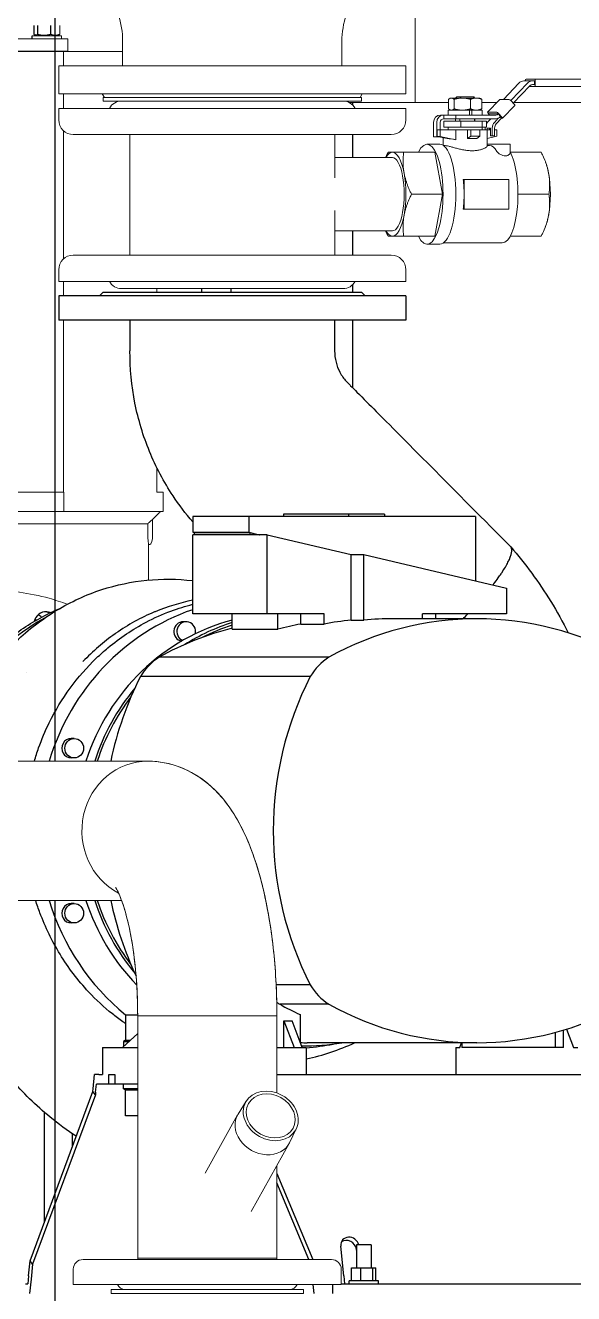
# Model space of a CAD drawing. Header units: millimetres. Extents: x -4172 to 126100, y -2 to 142133.
# Drawn here: x 61557 to 62007, y 43018 to 44059 of the extents above; entities that cross this region are included whole.
import ezdxf

# ---------------------------------------------------------------- set-up
doc = ezdxf.new("R2010")
doc.units = ezdxf.units.MM
doc.header["$LTSCALE"] = 100
doc.layers.add('P_Biomass (BM)', color=150, linetype='Continuous', lineweight=18, true_color=0x007fff)
doc.layers.add('P_Cable Ducts (CD)', color=30, linetype='Continuous', lineweight=18, true_color=0xff7f00)
doc.layers.add('Visible', color=7, linetype='Continuous', lineweight=25)

msp = doc.modelspace()

# ---------------------------------------------------------------- linework, layer by layer
at = {"layer": 'P_Biomass (BM)'}
for p, q in [((61582.92, 44050.08), (61584.21, 44050.82)), ((61584.97, 44058.71), (61584.97, 44051.45)), ((61472.44, 44047.58), (61591.54, 44047.58)), ((61562.32, 44050.08), (61586.32, 44050.08)), ((61586.32, 44047.58), (61586.32, 44050.08)), ((61591.54, 44037.58), (61591.54, 44047.58)), ((61636.54, 44045.58), (61636.54, 44025.58)), ((61816.54, 44045.58), (61816.54, 44025.58)), ((61591.54, 44037.58), (61472.44, 44037.58)), ((61474.37, 44037.28), (61588.05, 44037.28)), ((61588.05, 44037.28), (61636.54, 44037.28)), ((61588.05, 44037.28), (61588.05, 44025.58)), ((61584.04, 44025.58), (61869.04, 44025.58)), ((61584.04, 44025.58), (61584.04, 44002.58)), ((61869.04, 44025.58), (61869.04, 44002.58)), ((61949.17, 43997.98), (61961.8, 44011.32)), ((61955.21, 43996.9), (61968.87, 44011.32)), ((61957.22, 43994.78), (61970.88, 44009.2)), ((61972.89, 44013.08), (61965.82, 44013.08)), ((61967.72, 44014.58), (61974.78, 44014.58)), ((61972.89, 44013.08), (61974.78, 44013.08)), ((61972.89, 44010.08), (61974.78, 44010.08)), ((61974.78, 44014.58), (62099.34, 44014.58)), ((61974.78, 44010.08), (61974.78, 44013.08)), ((61975.26, 44010.08), (61975.26, 44013.08)), ((61584.04, 44002.58), (61869.04, 44002.58)), ((61588.05, 44002.58), (61588.05, 43990.58)), ((61621.54, 43999.58), (61619.81, 44002.58)), ((61620.54, 43999.58), (61832.54, 43999.58)), ((61620.54, 43999.58), (61620.54, 43996.58)), ((61831.54, 43999.58), (61833.28, 44002.58)), ((61832.54, 43999.58), (61832.54, 43996.58)), ((61905.76, 43999.08), (61905.08, 43998.69)), ((61906.39, 43999.08), (61905.76, 43999.08)), ((61915.41, 43999.08), (61906.39, 43999.08)), ((61910.76, 44000.08), (61909.76, 43999.08)), ((61910.76, 44000.08), (61914.72, 44000.08)), ((61914.72, 44000.08), (61924, 44000.08)), ((61926.77, 43999.08), (61915.41, 43999.08)), ((61924, 44000.08), (61924.76, 44000.08)), ((61924.76, 44000.08), (61925.76, 43999.08)), ((61929.76, 43999.08), (61926.77, 43999.08)), ((61929.76, 43999.08), (61930.43, 43998.69)), ((61974.78, 44008.58), (61970.29, 44008.58)), ((62099.34, 44008.58), (61974.78, 44008.58)), ((61584.04, 43990.58), (61869.04, 43990.58)), ((61584.04, 43990.58), (61584.04, 43981.08)), ((61620.54, 43996.58), (61832.54, 43996.58)), ((61869.04, 43990.58), (61869.04, 43981.08)), ((61921.2, 43989.08), (61903.76, 43989.08)), ((61903.76, 43985.08), (61903.76, 43989.08)), ((61904.17, 43990.15), (61904.17, 43998.01)), ((61905.76, 43989.08), (61905.08, 43989.47)), ((61908.62, 43990.15), (61908.62, 43998.01)), ((61921.2, 43989.08), (61921.2, 43985.08)), ((61921.2, 43989.08), (61922.49, 43989.08)), ((61922.2, 43990.15), (61922.2, 43998.01)), ((61922.49, 43989.08), (61923.28, 43989.08)), ((61931.76, 43989.08), (61923.28, 43989.08)), ((61923.28, 43989.08), (61923.28, 43985.08)), ((61929.76, 43989.08), (61930.43, 43989.47)), ((61931.34, 43990.15), (61931.34, 43998.01)), ((61931.76, 43985.08), (61931.76, 43989.08)), ((61946.24, 43997.95), (61936.2, 43987.34)), ((61946.33, 43997.98), (61953.71, 43997.98)), ((61958.49, 43993.06), (61948.44, 43982.45)), ((61957.88, 43994.09), (61955.2, 43996.92)), ((61891.85, 43967.08), (61891.85, 43979.08)), ((61894.42, 43967.08), (61894.42, 43979.08)), ((61897.26, 43979.08), (61897.26, 43973.08)), ((61900.1, 43985.08), (61897.53, 43985.08)), ((61910.17, 43985.08), (61900.1, 43985.08)), ((61900.1, 43982.08), (61900.1, 43985.08)), ((61910.17, 43982.08), (61900.1, 43982.08)), ((61900.26, 43980.08), (61900.26, 43975.08)), ((61900.26, 43980.08), (61914.14, 43980.08)), ((61909.76, 43982.08), (61909.76, 43980.08)), ((61910.17, 43985.08), (61913.09, 43985.08)), ((61910.17, 43985.08), (61910.17, 43982.08)), ((61910.17, 43982.08), (61942.84, 43982.08)), ((61921.2, 43985.08), (61913.09, 43985.08)), ((61913.45, 43982.08), (61913.45, 43980.08)), ((61914.14, 43980.08), (61931.64, 43980.08)), ((61914.14, 43975.08), (61914.14, 43980.08)), ((61921.2, 43985.08), (61922.11, 43985.08)), ((61922.11, 43985.08), (61923.28, 43985.08)), ((61929.49, 43985.08), (61923.28, 43985.08)), ((61925.27, 43980.08), (61925.27, 43982.08)), ((61925.76, 43982.08), (61925.76, 43980.08)), ((61929.49, 43985.08), (61942.84, 43985.08)), ((61931.64, 43980.08), (61935.25, 43980.08)), ((61931.64, 43975.08), (61931.64, 43980.08)), ((61935.25, 43975.08), (61935.25, 43980.08)), ((61938.77, 43982.08), (61936.18, 43979.34)), ((61936.28, 43987.37), (61943.67, 43987.37)), ((61936.81, 43986.31), (61937.44, 43985.65)), ((61944.85, 43985.96), (61937.78, 43985.96)), ((61944.96, 43982.51), (61941.96, 43979.34)), ((61947.55, 43982.42), (61943.3, 43977.93)), ((61946.86, 43983.84), (61944.85, 43985.96)), ((61945.16, 43986.31), (61947.83, 43983.48)), ((61946.52, 43983.51), (61947.55, 43982.42)), ((61947.55, 43982.42), (61948.36, 43982.42)), ((61588.05, 43972.13), (61588.05, 43867.03)), ((61596.04, 43969.08), (61626.83, 43969.08)), ((61630, 43969.08), (61626.83, 43969.08)), ((61630, 43969.08), (61715.57, 43969.08)), ((61642.39, 43870.08), (61642.39, 43969.08)), ((61720.36, 43969.08), (61715.57, 43969.08)), ((61720.36, 43969.08), (61810.73, 43969.08)), ((61810.69, 43933.45), (61810.69, 43969.08)), ((61814.35, 43969.08), (61810.73, 43969.08)), ((61814.35, 43969.08), (61856.58, 43969.08)), ((61856.9, 43969.08), (61856.58, 43969.08)), ((61856.9, 43969.08), (61857.04, 43969.08)), ((61894.42, 43967.08), (61891.85, 43967.08)), ((61896.82, 43967.08), (61894.42, 43967.08)), ((61897.25, 43973.08), (61894.68, 43973.08)), ((61894.68, 43973.08), (61894.68, 43967.52)), ((61894.68, 43967.52), (61902.98, 43965.8)), ((61897.25, 43967.52), (61894.68, 43967.52)), ((61910.14, 43973.08), (61897.25, 43973.08)), ((61897.25, 43973.08), (61897.25, 43967.52)), ((61897.25, 43967.52), (61910.14, 43964.85)), ((61900.26, 43975.08), (61914.14, 43975.08)), ((61903.76, 43975.08), (61903.76, 43973.08)), ((61910.14, 43973.08), (61919.6, 43973.08)), ((61910.14, 43964.85), (61910.14, 43973.08)), ((61914.14, 43975.08), (61931.64, 43975.08)), ((61919.6, 43965.85), (61919.6, 43973.08)), ((61922.33, 43973.08), (61919.6, 43973.08)), ((61919.6, 43965.85), (61922.33, 43967.81)), ((61929.9, 43973.08), (61922.33, 43973.08)), ((61922.33, 43967.81), (61922.33, 43973.08)), ((61929.9, 43967.81), (61922.33, 43967.81)), ((61927.18, 43965.85), (61929.9, 43967.81)), ((61929.9, 43973.08), (61935.76, 43973.08)), ((61929.9, 43967.81), (61929.9, 43973.08)), ((61931.64, 43975.08), (61935.25, 43975.08)), ((61931.76, 43975.08), (61931.76, 43973.08)), ((61934.24, 43974.39), (61934.24, 43973.08)), ((61938.57, 43974.39), (61935.68, 43974.39)), ((61935.68, 43974.39), (61935.68, 43973.08)), ((61938.57, 43973.08), (61935.76, 43973.08)), ((61935.76, 43973.08), (61935.76, 43959.66)), ((61935.76, 43965.88), (61943.69, 43967.81)), ((61937.58, 43973.08), (61937.58, 43974.39)), ((61938.57, 43968.15), (61938.57, 43974.39)), ((61940.02, 43968.15), (61938.57, 43968.15)), ((61940.02, 43974.39), (61940.02, 43968.15)), ((61941.91, 43968.15), (61940.02, 43968.15)), ((61941.91, 43974.39), (61941.91, 43968.15)), ((61943.69, 43973.08), (61941.91, 43973.08)), ((61943.69, 43967.81), (61943.69, 43973.08)), ((61886.41, 43961.08), (61896.92, 43961.08)), ((61899.76, 43966.47), (61899.76, 43960.12)), ((61899.81, 43960.08), (61900.71, 43960.08)), ((61935.76, 43961.08), (61943.74, 43961.08)), ((61935.76, 43960.08), (61937.64, 43960.08)), ((61954.65, 43961.08), (61943.74, 43961.08)), ((61954.65, 43954.25), (61954.65, 43961.08)), ((61858, 43950.23), (61810.69, 43950.23)), ((61852.48, 43950.23), (61852.66, 43950.65)), ((61892.8, 43954.58), (61867.31, 43954.58)), ((61899.2, 43920.08), (61892.8, 43954.58)), ((61954.75, 43954.58), (61980.14, 43954.58)), ((61983.17, 43948), (61981.99, 43950.65)), ((61916.22, 43932.25), (61916.83, 43932.25)), ((61953.52, 43932.25), (61916.83, 43932.25)), ((61916.83, 43932.25), (61916.83, 43920.08)), ((61953.52, 43920.08), (61953.52, 43932.25)), ((61899.2, 43920.08), (61873.71, 43920.08)), ((61892.8, 43885.58), (61899.2, 43920.08)), ((61916.83, 43920.08), (61916.83, 43907.91)), ((61953.52, 43907.91), (61953.52, 43920.08)), ((61961.09, 43920.08), (61986.53, 43920.08)), ((61810.69, 43870.08), (61810.69, 43906.7)), ((61916.22, 43907.91), (61916.83, 43907.91)), ((61916.83, 43907.91), (61953.52, 43907.91)), ((61858, 43889.93), (61810.69, 43889.93)), ((61852.48, 43889.93), (61852.66, 43889.5)), ((61892.8, 43885.58), (61867.31, 43885.58)), ((61954.75, 43885.58), (61980.14, 43885.58)), ((61983.17, 43892.16), (61981.99, 43889.5)), ((61886.41, 43879.08), (61896.92, 43879.08)), ((61899.81, 43880.08), (61948.25, 43880.08)), ((61626.83, 43870.08), (61596.04, 43870.08)), ((61626.83, 43870.08), (61630, 43870.08)), ((61715.57, 43870.08), (61630, 43870.08)), ((61715.57, 43870.08), (61720.36, 43870.08)), ((61810.73, 43870.08), (61720.36, 43870.08)), ((61810.73, 43870.08), (61814.35, 43870.08)), ((61856.58, 43870.08), (61814.35, 43870.08)), ((61856.58, 43870.08), (61856.9, 43870.08)), ((61857.04, 43870.08), (61856.9, 43870.08)), ((61584.04, 43848.58), (61584.04, 43858.08)), ((61869.04, 43848.58), (61869.04, 43858.08)), ((61869.04, 43848.58), (61584.04, 43848.58)), ((61588.05, 43848.58), (61588.05, 43836.58)), ((61817.54, 43842.58), (61635.54, 43842.58)), ((61664.58, 43842.58), (61664.58, 43839.58)), ((61588.05, 43816.58), (61588.05, 43675.58)), ((61664.58, 43695.66), (61664.58, 43675.58)), ((61588.05, 43675.58), (61474.37, 43675.58)), ((61588.34, 43675.58), (61588.05, 43675.58)), ((61588.34, 43659.58), (61588.34, 43675.58)), ((61664.58, 43675.58), (61669.68, 43675.58)), ((61669.68, 43659.58), (61669.68, 43675.58)), ((61588.34, 43659.58), (61473.97, 43659.58)), ((61669.68, 43659.58), (61588.34, 43659.58)), ((61661.14, 43653.09), (61666.61, 43658.56)), ((61646.08, 43649.58), (61384.81, 43649.58)), ((61657.23, 43649.58), (61646.08, 43649.58)), ((61657.23, 43649.58), (61657.23, 43638.58)), ((61657.3, 43649.7), (61657.3, 43640.58)), ((61661.14, 43653.28), (61661.14, 43640.58)), ((61657.63, 43633.93), (61657.63, 43603.36)), ((61658.92, 43632.58), (61657.63, 43632.58)), ((61657.21, 43454.73), (61399.2, 43454.73)), ((61635.65, 43340.43), (61399.2, 43340.43)), ((61648.87, 43046.58), (61648.87, 43245.58)), ((61648.87, 43245.58), (61763.17, 43245.58)), ((61763.17, 43182.3), (61763.17, 43245.58)), ((61738, 43175.62), (61731.33, 43164.95)), ((61704.28, 43116.36), (61730.9, 43164.23)), ((61779.05, 43152.79), (61773.5, 43141.49)), ((61742.14, 43085.06), (61773.12, 43140.76)), ((61763.17, 43046.58), (61763.17, 43122.87)), ((61808.02, 43045.58), (61604.02, 43045.58)), ((61763.17, 43046.58), (61648.87, 43046.58)), ((61648.87, 43045.58), (61648.87, 43046.58)), ((61763.17, 43046.58), (61648.87, 43046.58)), ((61763.17, 43045.58), (61763.17, 43046.58)), ((61596.02, 43025.08), (61596.02, 43037.58)), ((61816.02, 43025.08), (61816.02, 43037.58)), ((61816.02, 43025.08), (61596.02, 43025.08)), ((61785.02, 43021.08), (61627.02, 43021.08)), ((61627.02, 43017.58), (61627.02, 43021.08)), ((61785.02, 43017.58), (61785.02, 43021.08)), ((61785.02, 43017.58), (61627.02, 43017.58))]:
    msp.add_line(p, q, dxfattribs=at)
for centre, radius, start, end in [((61568.04, 44045.58), 68.5, 0, 37.01368), ((61885.05, 44045.58), 68.5, 142.98632, 180), ((61635.54, 43985.58), 11, 90, 152.96431), ((61817.54, 43985.58), 11, 27.03569, 90), ((61596.04, 43981.08), 12, 180, 270), ((61857.04, 43981.08), 12, 270, 0), ((61596.04, 43858.08), 12, 90, 180), ((61857.04, 43858.08), 12, 0, 90), ((61635.54, 43853.58), 11, 207.03569, 270), ((61817.54, 43853.58), 11, 270, 332.96431), ((61604.02, 43037.58), 8, 90, 180), ((61808.02, 43037.58), 8, 0, 90), ((61638.52, 43028.08), 7, 205.37693, 270), ((61773.52, 43028.08), 7, 270, 334.62307)]:
    msp.add_arc(centre, radius, start, end, dxfattribs=at)
for centre, major_axis, ratio, start_param, end_param in [((61965.82, 44007.08), (0, 6), 0.9470423, 0, 0.7853982), ((61967.72, 44013.08), (0, 1.5), 0.3211089, 0, 1.5707963), ((61972.89, 44007.08), (0, 6), 0.9470423, 0, 0.7853982), ((61972.89, 44007.08), (0, 3), 0.9470423, 0, 0.7853982), ((61974.78, 44013.08), (0, 1.5), 0.3211089, 4.712389, 6.2831853), ((61974.78, 44010.08), (0, -1.5), 0.3211089, 0, 1.5707963), ((61947.33, 43996.92), (-1.09, 1.03), 0.2270583, 6.0478718, 6.2831853), ((61954.72, 43996.92), (-1.09, 1.03), 0.2270583, 4.4770755, 6.0478718), ((61957.4, 43994.09), (1.09, -1.03), 0.2270583, 0, 1.3354829), ((61897.53, 43979.08), (0, 6), 0.9470423, 0, 1.5707963), ((61900.1, 43979.08), (0, 6), 0.9470423, 0, 1.5707963), ((61900.1, 43979.08), (0, 3), 0.9470423, 0, 1.5707963), ((61940.87, 43974.39), (0, -7), 0.9470423, 3.9269908, 4.1519286), ((61935.78, 43988.08), (0, -3), 0.9470423, 0, 0.7853982), ((61937.29, 43986.31), (-1.09, 1.03), 0.2270583, 6.0478718, 7.6186682), ((61946.65, 43974.39), (0, -7), 0.9470423, 3.9269908, 4.712389), ((61946.65, 43974.39), (0, -5), 0.9470423, 3.9269908, 4.712389), ((61942.84, 43988.08), (0, -3), 0.9470423, 0, 0.7853982), ((61942.84, 43988.08), (0, -6), 0.9470423, 0, 0.7853982), ((61944.67, 43986.31), (-1.09, 1.03), 0.2270583, 4.4770755, 6.0478718), ((61947.35, 43983.48), (1.09, -1.03), 0.2270583, 6.0478718, 7.6186682), ((61940.87, 43974.39), (0, -7), 0.9470423, 4.6141929, 4.712389), ((61886.41, 43920.08), (0, 41), 0.3211089, 2.5707823, 6.8539956), ((61896.92, 43920.08), (0, 41), 0.3211089, 3.1415927, 6.2831853), ((61917.76, 43962.41), (18, -3.36), 0.0608832, 2.0190368, 2.5445666), ((61917.76, 43961.79), (18, 1.4), 0.2178282, 1.0028122, 1.4509984), ((61937.64, 43920.08), (0, 40), 0.3211089, 5.7882213, 6.2831853), ((61858, 43920.08), (0, 34.5), 0.3211089, 0, 0.5076012), ((61858, 43920.08), (0, 34.5), 0.3211089, 5.2359878, 6.2831853), ((61858, 43920.08), (0, -30.15), 0.3211089, 0, 3.1415927), ((61948.25, 43920.08), (0, -40), 0.3211089, 0, 2.6201991), ((61976.66, 43920.08), (0, -34.5), 0.3211089, 2.0943951, 2.5139012), ((61858, 43920.08), (0, -34.5), 0.3211089, 1.0471976, 2.0943951), ((61976.66, 43920.08), (0, -34.5), 0.3211089, 1.0471976, 2.0943951), ((61903.98, 43920.08), (0, 40), 0.3211089, 4.712389, 5.0214846), ((61903.98, 43920.08), (0, 40), 0.3211089, 4.4032933, 4.712389), ((61858, 43920.08), (0, -34.5), 0.3211089, 0, 1.0471976), ((61976.66, 43920.08), (0, -34.5), 0.3211089, 0.6276915, 1.0471976), ((61858, 43920.08), (0, -34.5), 0.3211089, 5.7755841, 6.2831853), ((61655.07, 43640.58), (0, -8), 0.2781319, 1.3181161, 1.5707963), ((61658.92, 43640.58), (0, -8), 0.2781319, 0, 1.5707963), ((61657.21, 43397.58), (0, 57.15), 0.9470423, 0, 2.6823639), ((61752.01, 43152.49), (-21.11, 11.74), 0.8201627, 6.241112, 9.4668513)]:
    msp.add_ellipse(centre, major_axis=major_axis, ratio=ratio, start_param=start_param, end_param=end_param, dxfattribs=at)
for major_axis in [(-20.54, 11.42), (-18.27, 10.16)]:
    msp.add_ellipse((61758.13, 43163.49), major_axis=major_axis, ratio=0.8201627, dxfattribs=at)
for points, weights in [([(61577.37, 44051.45), (61581.17, 44049.86), (61584.97, 44051.45)], [1, 1.15470053838, 1]), ([(61584.97, 44051.45), (61584.57, 44051.03), (61584.21, 44050.82)], [1, 1.03639744377, 1.05566794116]), ([(61906.39, 43999.08), (61905.36, 43999.08), (61904.17, 43998.01)], [1.79385662014, 1.79385662014, 1.66506350946]), ([(61908.62, 43998.01), (61907.42, 43999.08), (61906.39, 43999.08)], [1.66506350946, 1.79385662014, 1.79385662014]), ([(61915.41, 43999.08), (61912.26, 43999.08), (61908.62, 43998.01)], [1.79385662014, 1.79385662014, 1.66506350946]), ([(61914.72, 44000.08), (61914.13, 43999.64), (61913.45, 43999.08)], [1.09389498572, 1.12552357002, 1.14874156311]), ([(61922.2, 43998.01), (61918.56, 43999.08), (61915.41, 43999.08)], [1.66506350946, 1.79385662014, 1.79385662014]), ([(61926.77, 43999.08), (61924.65, 43999.08), (61922.2, 43998.01)], [1.79385662014, 1.79385662014, 1.66506350946]), ([(61925.27, 43999.08), (61924.59, 43999.64), (61924, 44000.08)], [1.14874156311, 1.12552357002, 1.09389498572]), ([(61931.34, 43998.01), (61928.9, 43999.08), (61926.77, 43999.08)], [1.66506350946, 1.79385662014, 1.79385662014]), ([(61931.34, 43998.01), (61930.86, 43998.44), (61930.43, 43998.69)], [1.66506350946, 1.71458510699, 1.7450654017]), ([(61906.39, 43989.08), (61905.36, 43989.08), (61904.17, 43990.15)], [1.79385662014, 1.79385662014, 1.66506350946]), ([(61908.62, 43990.15), (61907.42, 43989.08), (61906.39, 43989.08)], [1.66506350946, 1.79385662014, 1.79385662014]), ([(61915.41, 43989.08), (61912.26, 43989.08), (61908.62, 43990.15)], [1.79385662014, 1.79385662014, 1.66506350946]), ([(61922.2, 43990.15), (61918.56, 43989.08), (61915.41, 43989.08)], [1.66506350946, 1.79385662014, 1.79385662014]), ([(61926.77, 43989.08), (61924.65, 43989.08), (61922.2, 43990.15)], [1.79385662014, 1.79385662014, 1.66506350946]), ([(61931.34, 43990.15), (61928.9, 43989.08), (61926.77, 43989.08)], [1.66506350946, 1.79385662014, 1.79385662014]), ([(61931.34, 43990.15), (61930.86, 43989.72), (61930.43, 43989.47)], [1.66506350946, 1.71458510699, 1.7450654017]), ([(61854.52, 43954.58), (61853.51, 43952.56), (61852.66, 43950.65)], [1.65050105335, 1.67673720607, 1.69758169671]), ([(61858, 43954.58), (61855.03, 43954.58), (61854.52, 43954.58)], [1.77816775413, 1.77816775413, 1.65050105335]), ([(61867.31, 43954.58), (61860.97, 43954.58), (61858, 43954.58)], [1.65050105335, 1.77816775413, 1.77816775413]), ([(61867.59, 43937.33), (61866.11, 43945.33), (61867.31, 43954.58)], [1.77816775413, 1.77816775413, 1.65050105335]), ([(61980.14, 43954.58), (61984.77, 43945.33), (61986.26, 43937.33)], [1.65050105335, 1.77816775413, 1.77816775413]), ([(61873.71, 43920.08), (61869.07, 43929.32), (61867.59, 43937.33)], [1.65050105335, 1.77816775413, 1.77816775413]), ([(61986.26, 43937.33), (61987.74, 43929.32), (61986.53, 43920.08)], [1.77816775413, 1.77816775413, 1.65050105335]), ([(61867.59, 43902.83), (61869.07, 43910.83), (61873.71, 43920.08)], [1.77816775413, 1.77816775413, 1.65050105335]), ([(61986.53, 43920.08), (61987.74, 43910.83), (61986.26, 43902.83)], [1.65050105335, 1.77816775413, 1.77816775413]), ([(61867.31, 43885.58), (61866.11, 43894.82), (61867.59, 43902.83)], [1.65050105335, 1.77816775413, 1.77816775413]), ([(61986.26, 43902.83), (61984.77, 43894.82), (61980.14, 43885.58)], [1.77816775413, 1.77816775413, 1.65050105335]), ([(61852.66, 43889.5), (61853.51, 43887.59), (61854.52, 43885.58)], [1.69758169671, 1.67673720607, 1.65050105335]), ([(61854.52, 43885.58), (61855.03, 43885.58), (61858, 43885.58)], [1.65050105335, 1.77816775413, 1.77816775413]), ([(61858, 43885.58), (61860.97, 43885.58), (61867.31, 43885.58)], [1.77816775413, 1.77816775413, 1.65050105335]), ([(61667.46, 43659.58), (61667.03, 43658.98), (61666.61, 43658.56)], [1.34, 1.35622942432, 1.36774134034]), ([(61661.14, 43653.28), (61659.03, 43651.27), (61657.3, 43649.7)], [1.37198064735, 1.47933041262, 1.57519141843])]:
    msp.add_rational_spline(points, weights, degree=2, dxfattribs=at)
for points, knots in [([(61626.83, 43969.08), (61626.98, 43969.08), (61627.15, 43969.08), (61627.83, 43969.08), (61628.43, 43969.08), (61629.4, 43969.08), (61629.69, 43969.08), (61630, 43969.08)], [-2.19527918, -2.19527918, -2.19527918, -2.19527918, -2.09934923, -2.09934923, -1.8229843, -1.8229843, -1.70977025, -1.70977025, -1.70977025, -1.70977025]), ([(61715.57, 43969.08), (61715.87, 43969.08), (61716.18, 43969.08), (61717.4, 43969.08), (61718.32, 43969.08), (61719.62, 43969.08), (61719.99, 43969.08), (61720.36, 43969.08)], [-2.19527918, -2.19527918, -2.19527918, -2.19527918, -2.09934923, -2.09934923, -1.8229843, -1.8229843, -1.70977025, -1.70977025, -1.70977025, -1.70977025]), ([(61810.73, 43969.08), (61811.01, 43969.08), (61811.29, 43969.08), (61812.32, 43969.08), (61813.02, 43969.08), (61813.89, 43969.08), (61814.13, 43969.08), (61814.35, 43969.08)], [-2.19527918, -2.19527918, -2.19527918, -2.19527918, -2.09934923, -2.09934923, -1.8229843, -1.8229843, -1.70977025, -1.70977025, -1.70977025, -1.70977025]), ([(61856.58, 43969.08), (61856.67, 43969.08), (61856.75, 43969.08), (61857, 43969.08), (61857.07, 43969.08), (61857, 43969.08), (61856.96, 43969.08), (61856.9, 43969.08)], [-2.19527918, -2.19527918, -2.19527918, -2.19527918, -2.09934923, -2.09934923, -1.8229843, -1.8229843, -1.70977025, -1.70977025, -1.70977025, -1.70977025]), ([(61935.75, 43959.66), (61935.75, 43959.6), (61935.74, 43959.54), (61935.63, 43959.28), (61935.43, 43959.04), (61934.81, 43958.54), (61934.39, 43958.26), (61933.4, 43957.73), (61932.79, 43957.46), (61931.37, 43956.93), (61930.55, 43956.68), (61928.76, 43956.26), (61927.77, 43956.09), (61925.71, 43955.86), (61924.62, 43955.8), (61922.45, 43955.8), (61921.29, 43955.86), (61918.93, 43956.09), (61917.72, 43956.26), (61915.33, 43956.68), (61914.14, 43956.93), (61911.88, 43957.46), (61910.79, 43957.73), (61908.79, 43958.26), (61907.8, 43958.54), (61905.92, 43959.04), (61905.04, 43959.28), (61903.46, 43959.67), (61902.75, 43959.82), (61901.56, 43960.03), (61901.08, 43960.08), (61900.71, 43960.08)], [-7.6969728, -7.6969728, -7.6969728, -7.6969728, -7.5790796, -7.5790796, -7.2348949, -7.2348949, -6.8907103, -6.8907103, -6.5459409, -6.5459409, -6.2011714, -6.2011714, -5.856402, -5.856402, -5.5116326, -5.5116326, -5.1668632, -5.1668632, -4.8220937, -4.8220937, -4.4773243, -4.4773243, -4.1325549, -4.1325549, -3.7883702, -3.7883702, -3.4441856, -3.4441856, -3.1000009, -3.1000009, -2.7558163, -2.7558163, -2.7558163, -2.7558163]), ([(61943.74, 43955.28), (61943.98, 43954.88), (61944.37, 43954.43), (61945.41, 43953.54), (61946.05, 43953.1), (61947.32, 43952.43), (61948.01, 43952.14), (61949.44, 43951.73), (61950.18, 43951.62), (61950.85, 43951.62), (61951.51, 43951.62), (61952.16, 43951.73), (61953.25, 43952.14), (61953.68, 43952.43), (61954.34, 43953.1), (61954.57, 43953.54), (61954.64, 43954.07), (61954.65, 43954.16), (61954.65, 43954.25)], [-0.9250144, -0.9250144, -0.9250144, -0.9250144, -0.6741474, -0.6741474, -0.4232803, -0.4232803, -0.2116401, -0.2116401, 0, 0, 0, 0.2116401, 0.2116401, 0.4232803, 0.4232803, 0.6741474, 0.6741474, 0.7231501, 0.7231501, 0.7231501, 0.7231501]), ([(61630, 43870.08), (61629.89, 43870.08), (61629.78, 43870.08), (61628.57, 43870.08), (61627.64, 43870.08), (61626.91, 43870.08), (61626.87, 43870.08), (61626.83, 43870.08)], [-3.22529875, -3.22529875, -3.22529875, -3.22529875, -3.17709695, -3.17709695, -2.68834505, -2.68834505, -2.65935601, -2.65935601, -2.65935601, -2.65935601]), ([(61720.36, 43870.08), (61720.05, 43870.08), (61719.73, 43870.08), (61718.49, 43870.08), (61717.57, 43870.08), (61716.29, 43870.08), (61715.93, 43870.08), (61715.57, 43870.08)], [-2.19527918, -2.19527918, -2.19527918, -2.19527918, -2.09934923, -2.09934923, -1.8229843, -1.8229843, -1.70977025, -1.70977025, -1.70977025, -1.70977025]), ([(61814.35, 43870.08), (61814.16, 43870.08), (61813.96, 43870.08), (61813.15, 43870.08), (61812.46, 43870.08), (61811.39, 43870.08), (61811.06, 43870.08), (61810.73, 43870.08)], [-2.19527918, -2.19527918, -2.19527918, -2.19527918, -2.09934923, -2.09934923, -1.8229843, -1.8229843, -1.70977025, -1.70977025, -1.70977025, -1.70977025]), ([(61856.9, 43870.08), (61856.95, 43870.08), (61856.98, 43870.08), (61857.07, 43870.08), (61857.02, 43870.08), (61856.78, 43870.08), (61856.69, 43870.08), (61856.58, 43870.08)], [-2.19527918, -2.19527918, -2.19527918, -2.19527918, -2.09934923, -2.09934923, -1.8229843, -1.8229843, -1.70977025, -1.70977025, -1.70977025, -1.70977025]), ([(61657.23, 43638.58), (61657.25, 43638.21), (61657.28, 43637.84), (61657.4, 43636.51), (61657.52, 43635.62), (61657.61, 43634.56), (61657.62, 43634.23), (61657.62, 43633.93)], [2.65752084, 2.65752084, 2.65752084, 2.65752084, 2.76803169, 2.76803169, 3.07596385, 3.07596385, 3.23298008, 3.23298008, 3.23298008, 3.23298008]), ([(61591.15, 43583.5), (61586.2, 43585.34), (61581.17, 43586.97), (61560.1, 43592.82), (61543.54, 43595.08), (61526.98, 43595.08)], [4.36908445, 4.36908445, 4.36908445, 4.36908445, 4.4518464, 4.4518464, 4.71238898, 4.71238898, 4.71238898, 4.71238898]), ([(61763.17, 43245.58), (61763.17, 43263.42), (61762.27, 43281.25), (61758.67, 43315.71), (61755.99, 43332.32), (61748.72, 43363.5), (61744.19, 43378.04), (61732.16, 43405.26), (61724.96, 43418.15), (61708.43, 43434.87), (61703.17, 43439.31), (61688.05, 43448.68), (61676.91, 43453.08), (61662.24, 43454.6), (61659.73, 43454.73), (61657.21, 43454.73)], [4.712389, 4.712389, 4.712389, 4.712389, 5.0265482, 5.0265482, 5.3407075, 5.3407075, 5.6548668, 5.6548668, 5.969026, 5.969026, 6.086846, 6.086846, 6.2498944, 6.2498944, 6.2831853, 6.2831853, 6.2831853, 6.2831853]), ([(61657.21, 43454.73), (61666.41, 43454.73), (61675.53, 43452.89), (61692.44, 43446.45), (61699.91, 43441.68), (61714.88, 43429.34), (61721.2, 43421.46), (61734.85, 43400.65), (61740.61, 43387.23), (61750.21, 43358.29), (61753.88, 43342.77), (61759.47, 43309.92), (61761.36, 43292.63), (61762.9, 43265.25), (61763.17, 43255.41), (61763.17, 43245.58)], [3.1415927, 3.1415927, 3.1415927, 3.1415927, 3.2632996, 3.2632996, 3.400511, 3.400511, 3.5967363, 3.5967363, 3.9108956, 3.9108956, 4.2250549, 4.2250549, 4.5392141, 4.5392141, 4.712389, 4.712389, 4.712389, 4.712389]), ([(61648.87, 43245.58), (61648.87, 43258.26), (61648.28, 43270.95), (61646.05, 43294.65), (61644.43, 43305.71), (61640.64, 43324.38), (61638.51, 43332.2), (61634.67, 43343.33), (61632.92, 43347.15), (61631.14, 43350.41), (61630.7, 43351.02), (61630.7, 43351.02)], [4.712389, 4.712389, 4.712389, 4.712389, 4.9971046, 4.9971046, 5.2758747, 5.2758747, 5.5340392, 5.5340392, 5.7521773, 5.7521773, 5.8752322, 5.8752322, 5.8752322, 5.8752322]), ([(61630.7, 43351.02), (61630.7, 43351.02), (61630.71, 43351.01), (61630.83, 43350.85), (61631.48, 43349.87), (61633.4, 43346.07), (61634.78, 43342.91), (61637.93, 43333.97), (61639.73, 43327.76), (61643.22, 43312.37), (61644.86, 43302.86), (61647.46, 43281.52), (61648.36, 43269.54), (61648.81, 43253.45), (61648.87, 43249.52), (61648.87, 43245.58)], [3.5495458, 3.5495458, 3.5495458, 3.5495458, 3.5629168, 3.5629168, 3.7056879, 3.7056879, 3.8810514, 3.8810514, 4.0972006, 4.0972006, 4.3492544, 4.3492544, 4.6240126, 4.6240126, 4.712389, 4.712389, 4.712389, 4.712389])]:
    msp.add_open_spline(points, degree=3, knots=knots, dxfattribs=at)
msp.add_open_spline([(61657.3, 43649.7), (61657.27, 43649.66), (61657.25, 43649.62), (61657.23, 43649.58)], degree=3, dxfattribs=at)
at = {"layer": 'P_Cable Ducts (CD)'}
for p, q in [((61876.67, 43995.43), (61876.67, 44102.58)), ((61822.44, 43995.43), (61835.26, 43995.43)), ((61876.67, 43995.43), (61835.26, 43995.43)), ((61876.67, 43995.43), (61904.17, 43995.43)), ((61931.34, 43995.43), (61943.86, 43995.43)), ((61957.84, 43995.43), (62575.22, 43995.43))]:
    msp.add_line(p, q, dxfattribs=at)
at = {"layer": 'Visible'}
for p, q in [((61581.22, 43454.73), (61581.22, 44917.58)), ((61563.67, 44058.71), (61563.67, 44051.45)), ((61565.72, 44050.08), (61564.43, 44050.82)), ((61566.72, 44058.71), (61566.72, 44051.45)), ((61577.37, 44058.71), (61577.37, 44051.45)), ((61562.32, 44047.58), (61562.32, 44050.08)), ((61825.42, 43993.25), (61825.42, 43995.43)), ((61825.42, 43950.23), (61825.42, 43969.08)), ((61825.42, 43870.08), (61825.42, 43889.93)), ((61701.41, 43839.58), (61701.41, 43842.58)), ((61725.72, 43839.58), (61725.72, 43842.58)), ((61825.42, 43839.58), (61825.42, 43845.9)), ((61869.04, 43836.58), (61584.04, 43836.58)), ((61584.04, 43836.58), (61584.04, 43816.58)), ((61620.54, 43839.58), (61617.54, 43836.58)), ((61620.54, 43839.58), (61832.54, 43839.58)), ((61832.54, 43839.58), (61835.54, 43836.58)), ((61869.04, 43836.58), (61869.04, 43816.58)), ((61869.04, 43816.58), (61584.04, 43816.58)), ((61642.54, 43816.58), (61642.54, 43791.58)), ((61810.54, 43816.58), (61810.54, 43791.58)), ((61825.42, 43761.17), (61825.42, 43816.58)), ((61694.04, 43655.58), (61694.04, 43642.58)), ((61740.34, 43655.58), (61694.04, 43655.58)), ((61740.34, 43642.58), (61740.34, 43655.58)), ((61926.21, 43655.58), (61740.34, 43655.58)), ((61768.69, 43657.58), (61768.69, 43655.58)), ((61822.12, 43657.58), (61768.69, 43657.58)), ((61822.12, 43655.58), (61822.12, 43657.58)), ((61851.55, 43657.58), (61822.12, 43657.58)), ((61851.55, 43657.58), (61851.55, 43655.58)), ((61926.21, 43655.58), (61926.21, 43602.59)), ((61694.04, 43642.58), (61740.34, 43642.58)), ((61695.2, 43642.3), (61694.04, 43642.58)), ((61755.15, 43640.58), (61694.04, 43640.58)), ((61694.04, 43575.58), (61694.04, 43640.58)), ((61695.2, 43642.36), (61695.2, 43640.58)), ((61695.2, 43642.36), (61741.04, 43642.36)), ((61740.34, 43642.58), (61748.79, 43640.58)), ((61741.04, 43642.36), (61741.04, 43640.58)), ((61741.04, 43642.36), (61748.56, 43640.58)), ((61755.15, 43640.58), (61824.07, 43624.26)), ((61755.15, 43575.58), (61755.15, 43640.58)), ((61824.07, 43570.42), (61824.07, 43624.26)), ((61824.07, 43624.26), (61834.64, 43624.26)), ((61834.64, 43624.26), (61951.59, 43596.58)), ((61834.64, 43570.42), (61834.64, 43624.26)), ((61951.59, 43596.58), (61951.59, 43575.58)), ((61755.15, 43575.58), (61694.04, 43575.58)), ((61726.51, 43562.99), (61726.51, 43575.58)), ((61801.98, 43575.58), (61755.15, 43575.58)), ((61764.06, 43562.99), (61764.06, 43575.58)), ((61782.79, 43567.27), (61782.79, 43575.58)), ((61801.98, 43567.27), (61801.98, 43575.58)), ((61927.35, 43571.58), (61858.66, 43571.58)), ((61882.67, 43571.58), (61882.67, 43575.58)), ((61951.59, 43575.58), (61882.67, 43575.58)), ((61893.73, 43571.58), (61893.73, 43575.58)), ((61688.74, 43569.11), (61686.24, 43569.11)), ((61726.51, 43562.99), (61764.06, 43562.99)), ((61782.79, 43567.27), (61801.98, 43567.27)), ((61824.07, 43570.42), (61834.64, 43570.42)), ((61805.82, 43540.03), (61666.48, 43540.03)), ((61790.52, 43524.1), (61651.18, 43524.1)), ((61596.73, 43473.31), (61594.22, 43473.31)), ((61596.73, 43457.31), (61594.22, 43457.31)), ((61581.22, 42817.58), (61581.22, 43340.43)), ((61596.73, 43337.84), (61594.22, 43337.84)), ((61596.73, 43321.84), (61594.22, 43321.84)), ((61790.52, 43271.06), (61762.55, 43271.06)), ((61805.82, 43255.12), (61765.5, 43255.12)), ((61638.75, 43246.58), (61648.87, 43246.58)), ((61638.75, 43246.58), (61638.75, 43225.58)), ((61768.88, 43241.58), (61777.22, 43219.58)), ((61768.88, 43219.58), (61768.88, 43241.58)), ((61768.88, 43241.58), (61775.6, 43241.58)), ((61783.95, 43219.58), (61775.6, 43241.58)), ((61782.33, 43246.61), (61782.33, 43223.85)), ((61648.87, 43231.1), (61636.33, 43219.58)), ((61991.72, 43232.04), (61991.72, 43219.58)), ((61998.45, 43219.58), (61998.45, 43233.94)), ((62001.05, 43234.73), (62006.79, 43219.58)), ((61619.92, 43219.58), (61619.92, 43197.58)), ((61619.92, 43219.58), (61636.33, 43219.58)), ((61636.33, 43219.58), (61648.87, 43219.58)), ((61638.75, 43225.58), (61637.1, 43224.58)), ((61637.1, 43224.58), (61641.77, 43224.58)), ((61637.1, 43224.58), (61637.1, 43220.58)), ((61637.1, 43220.58), (61637.42, 43220.58)), ((61638.75, 43225.58), (61642.86, 43225.58)), ((61763.17, 43219.58), (61787.28, 43219.58)), ((61783.38, 43221.08), (61788.01, 43221.08)), ((61787.28, 43219.58), (61787.28, 43197.58)), ((61927.35, 43223.58), (61788.01, 43223.58)), ((61910, 43219.58), (61913.34, 43219.58)), ((61910, 43219.58), (61910, 43197.58)), ((61913.34, 43219.58), (61914.86, 43223.58)), ((61914.96, 43223.58), (61914.96, 43219.58)), ((61991.72, 43219.58), (61914.96, 43219.58)), ((61998.45, 43219.58), (61991.72, 43219.58)), ((62006.79, 43219.58), (62010.13, 43219.58)), ((61806.3, 43209.67), (61806.3, 43209.67)), ((61612.28, 43185.74), (61613.48, 43197.58)), ((61616.98, 43197.58), (61613.48, 43197.58)), ((61616.98, 43197.58), (61619.92, 43197.58)), ((61625.06, 43197.58), (61630.07, 43197.58)), ((61625.06, 43189.58), (61625.06, 43197.58)), ((61630.07, 43197.58), (61630.07, 43189.58)), ((61763.17, 43197.58), (62079.2, 43197.58)), ((61614.37, 43183), (61615.04, 43189.58)), ((61616.98, 43189.58), (61615.04, 43189.58)), ((61625.06, 43189.58), (61616.98, 43189.58)), ((61630.07, 43189.58), (61625.06, 43189.58)), ((61648.87, 43189.58), (61630.07, 43189.58)), ((61637.1, 43185.58), (61637.1, 43189.58)), ((61560.52, 43044.46), (61612.06, 43183.53)), ((61614.15, 43180.8), (61562.61, 43041.72)), ((61612.06, 43183.53), (61612.28, 43185.74)), ((61614.15, 43180.8), (61612.06, 43183.53)), ((61614.37, 43183), (61614.15, 43180.8)), ((61648.87, 43185.58), (61637.1, 43185.58)), ((61638.75, 43184.58), (61637.1, 43185.58)), ((61648.87, 43184.58), (61638.75, 43184.58)), ((61638.75, 43163.58), (61638.75, 43184.58)), ((61572.25, 43076.12), (61572.25, 43166.45)), ((61648.87, 43163.58), (61638.75, 43163.58)), ((61595.4, 43138.59), (61595.4, 43148.76)), ((61763.17, 43116.17), (61792.63, 43045.58)), ((61789.4, 43045.58), (61763.17, 43108.43)), ((61818.12, 43032.16), (61815.64, 43056.67)), ((61828.5, 43053.28), (61828.43, 43053.94)), ((61840.5, 43057.58), (61828.5, 43057.58)), ((61828.5, 43057.58), (61828.5, 43038.88)), ((61840.5, 43057.58), (61840.5, 43038.88)), ((61559.27, 43032.16), (61560.52, 43044.46)), ((61562.61, 43041.72), (61560.52, 43044.46)), ((61562.61, 43041.72), (61561.36, 43029.42)), ((61559.27, 43032.16), (61558.61, 43025.58)), ((61818.12, 43032.16), (61818.78, 43025.58)), ((61824.52, 43038.88), (61832.01, 43038.88)), ((61824.52, 43028.08), (61824.52, 43038.88)), ((61832.01, 43028.08), (61832.01, 43038.88)), ((61832.01, 43038.88), (61841.99, 43038.88)), ((61841.99, 43038.88), (61844.48, 43038.88)), ((61841.99, 43028.08), (61841.99, 43038.88)), ((61844.48, 43028.08), (61844.48, 43038.88)), ((61556.66, 43025.58), (61558.61, 43025.58)), ((61561.36, 43029.42), (61560.16, 43017.58)), ((61792.69, 43025.08), (61793.45, 43017.58)), ((61808.84, 43025.08), (61808.84, 43017.58)), ((61816.02, 43025.58), (62063.39, 43025.58)), ((61846.5, 43028.08), (61822.5, 43028.08)), ((61822.5, 43025.58), (61822.5, 43028.08)), ((61846.5, 43025.58), (61846.5, 43028.08))]:
    msp.add_line(p, q, dxfattribs=at)
for centre, major_axis, ratio, start_param, end_param in [((61927.35, 43302.08), (0, 269.5), 0.9605429, 5.7944931, 6.7718775), ((61661.18, 43397.58), (0, 197.5), 0.9605429, 0.4843076, 1.0947959), ((61573.83, 43566.62), (0, 10.75), 0.9605429, 6.2439611, 7.5968703), ((61558.11, 43566.62), (0, -8.65), 0.9605429, 2.0199448, 2.2112677), ((61564.23, 43566.62), (0, 8.65), 0.9605429, 5.5141076, 5.9346466), ((61751.3, 43397.58), (0, 191), 0.9605429, 0.3174204, 1.2669268), ((61858.66, 43302.08), (0, 269.5), 0.9605429, 0, 0.0928979), ((61768.82, 43397.58), (0, 178.5), 0.9605429, 0.2493309, 1.2448894), ((61640.34, 43561.11), (0, 6), 0.9605429, 1.38698, 1.3870061), ((61637.01, 43561.11), (0, 6), 0.9605429, 5.6330784, 5.6331213), ((61640.34, 43561.11), (0, 6), 0.9605429, 5.9775183, 5.9775744), ((61788.01, 43302.08), (0, 269.5), 0.9605429, 0.2398642, 0.4886922), ((61686.24, 43561.11), (0, 8), 0.9605429, 0, 2.9653908), ((61688.74, 43561.11), (0, 8), 0.9605429, 4.4832091, 9.0261252), ((61776.05, 43397.58), (0, 178.5), 0.9605429, 0.2931111, 0.5425368), ((61776.05, 43397.58), (0, 176.5), 0.9605429, 0.2965327, 0.4559668), ((61828.9, 43302.08), (0, 269.5), 0.9605429, 0.179063, 0.2531593), ((61848.09, 43302.08), (0, 269.5), 0.9605429, 0.0928979, 0.179063), ((61640.34, 43561.11), (0, -8), 0.9605429, 4.7443718, 4.7443772), ((61690.52, 43499.07), (0, 48), 0.9605429, 0.5484909, 1.0223055), ((61829.86, 43499.07), (0, -48), 0.9605429, 3.6900835, 4.1638981), ((61549.27, 43521.32), (0, -11), 0.9605429, 2.1696352, 2.1696364), ((61879.74, 43397.58), (0, 269.5), 0.9605429, 1.0821041, 1.3571146), ((62019.09, 43397.58), (0, -269.5), 0.9605429, 4.2236968, 5.2010812), ((61776.05, 43397.58), (0, -178.5), 0.9605429, 3.9979606, 4.3864821), ((61776.05, 43397.58), (0, 176.5), 0.9605429, 0.8989284, 1.2410574), ((61594.22, 43465.31), (0, 8), 0.9605429, 0, 3.1415927), ((61751.3, 43397.58), (0, -191), 0.9605429, 5.0162585, 5.6241379), ((61594.22, 43329.84), (0, 8), 0.9605429, 0, 3.1415927), ((61768.82, 43397.58), (0, -178.5), 0.9605429, 5.0382959, 5.5020158), ((61776.05, 43397.58), (0, -178.5), 0.9605429, 5.0382959, 5.4268173), ((61776.05, 43397.58), (0, 176.5), 0.9605429, 1.9005353, 2.2426642), ((61879.74, 43397.58), (0, 269.5), 0.9605429, 1.7844781, 2.0287436), ((61829.86, 43296.08), (0, -48), 0.9605429, 5.2608798, 5.7346944), ((61789.54, 43296.08), (0, 48), 0.9605429, 2.529679, 2.5931018), ((61887.03, 43493.08), (0, 269.5), 0.9605429, 2.6529005, 2.7252123), ((61927.35, 43493.08), (0, -269.5), 0.9605429, 5.7944931, 6.7718775), ((61788.01, 43493.08), (0, -269.5), 0.9605429, 6.2615311, 6.2831853), ((61788.01, 43397.58), (0, -176.5), 0.9605429, 6.2557055, 6.4516957), ((61751.3, 43397.58), (0, -191), 0.9605429, 0.1974331, 0.4251066), ((61776.05, 43397.58), (0, -178.5), 0.9605429, 0.0655632, 0.1958568), ((61823.08, 43056.67), (-6.16, 4.71), 0.9026151, 3.9687326, 6.9857069), ((61820.99, 43053.94), (-6.16, 4.71), 0.9026151, 3.8441142, 6.0344926)]:
    msp.add_ellipse(centre, major_axis=major_axis, ratio=ratio, start_param=start_param, end_param=end_param, dxfattribs=at)
for centre in [(61596.73, 43465.31), (61596.73, 43329.84)]:
    msp.add_ellipse(centre, major_axis=(0, 8), ratio=0.9605429, dxfattribs=at)
for points in [[(61563.67, 44051.45), (61565.19, 44049.86), (61566.72, 44051.45)], [(61566.72, 44051.45), (61572.04, 44049.86), (61577.37, 44051.45)]]:
    msp.add_rational_spline(points, [1, 1.15470053838, 1], degree=2, dxfattribs=at)
for points, knots in [([(61694.04, 43651.17), (61688.21, 43657.93), (61682.8, 43665.07), (61670.31, 43683.94), (61663.82, 43696.19), (61653.36, 43721.67), (61649.34, 43735.02), (61643.84, 43762.69), (61642.54, 43777.18), (61642.54, 43791.58)], [8.2342698, 8.2342698, 8.2342698, 8.2342698, 10.9219513, 10.9219513, 15.0552432, 15.0552432, 19.2030586, 19.2030586, 23.5240954, 23.5240954, 23.5240954, 23.5240954]), ([(61810.54, 43791.58), (61810.55, 43788.4), (61810.94, 43785.17), (61812.44, 43779.22), (61813.53, 43776.42), (61816.33, 43771.15), (61818.09, 43768.74), (61820.63, 43766.02), (61821.3, 43765.36), (61822.55, 43764.09), (61823.13, 43763.5), (61825.41, 43761.18), (61827.17, 43759.42), (61834.15, 43752.38), (61839.43, 43747.09), (61859.46, 43726.97), (61874.17, 43712.14), (61910.91, 43675.15), (61932.93, 43652.98), (61954.97, 43630.79)], [0, 0, 0, 0, 0.9546371, 0.9546371, 1.8846224, 1.8846224, 2.9019125, 2.9019125, 3.1947537, 3.1947537, 3.4484897, 3.4484897, 4.2093133, 4.2093133, 6.4903633, 6.4903633, 12.8985911, 12.8985911, 22.4824493, 22.4824493, 22.4824493, 22.4824493]), ([(61940.47, 43599.21), (61940.7, 43599.52), (61940.94, 43599.82), (61941.17, 43600.13), (61942.46, 43601.81), (61943.68, 43603.45), (61944.83, 43605.05), (61945.66, 43606.22), (61946.46, 43607.36), (61947.21, 43608.48), (61947.49, 43608.89), (61947.76, 43609.3), (61948.03, 43609.7), (61949.01, 43611.2), (61949.92, 43612.64), (61950.73, 43614.01), (61951.54, 43615.38), (61952.26, 43616.69), (61952.88, 43617.92), (61953.45, 43619.03), (61953.94, 43620.08), (61954.35, 43621.06), (61954.39, 43621.16), (61954.44, 43621.27), (61954.48, 43621.37), (61954.92, 43622.44), (61955.26, 43623.43), (61955.51, 43624.34), (61956.07, 43626.36), (61956.17, 43627.95), (61955.87, 43629.13), (61955.77, 43629.54), (61955.62, 43629.89), (61955.43, 43630.2), (61955.3, 43630.42), (61955.14, 43630.62), (61954.97, 43630.79)], [0.29698215, 0.29698215, 0.29698215, 0.29698215, 0.3, 0.3, 0.3, 0.31666667, 0.31666667, 0.31666667, 0.32883565, 0.32883565, 0.32883565, 0.33333333, 0.33333333, 0.33333333, 0.35, 0.35, 0.35, 0.36666667, 0.36666667, 0.36666667, 0.38170876, 0.38170876, 0.38170876, 0.38333333, 0.38333333, 0.38333333, 0.4, 0.4, 0.4, 0.4371966, 0.4371966, 0.4371966, 0.45, 0.45, 0.45, 0.45902524, 0.45902524, 0.45902524, 0.45902524]), ([(61955.13, 43630.63), (61967.16, 43616.6), (61978.22, 43601.63), (61993.13, 43577.49), (61997.95, 43568.86), (62002.36, 43560.02)], [0, 0, 0, 0, 5.6058272, 5.6058272, 8.5808092, 8.5808092, 8.5808092, 8.5808092]), ([(61500.68, 43488.08), (61506.48, 43499.79), (61513.29, 43511.01), (61529.29, 43532.94), (61538.73, 43543.61), (61559.27, 43562.73), (61570.45, 43571.31), (61594, 43585.55), (61606.48, 43591.31), (61631.35, 43599.39), (61643.82, 43602), (61668.78, 43604.47), (61681.37, 43604.37), (61693.95, 43602.89), (61693.99, 43602.88), (61694.04, 43602.87)], [0.3877397, 0.3877397, 0.3877397, 0.3877397, 4.3201304, 4.3201304, 8.6081403, 8.6081403, 12.8727433, 12.8727433, 17.0159145, 17.0159145, 20.8823865, 20.8823865, 24.7442317, 24.7442317, 24.7574836, 24.7574836, 24.7574836, 24.7574836]), ([(61564.08, 43454.73), (61565.14, 43458.37), (61566.3, 43461.97), (61570.07, 43472.59), (61572.96, 43479.48), (61586.06, 43506.21), (61599.24, 43524.24), (61618.13, 43542.29), (61621.25, 43545.07), (61634.23, 43555.88), (61644.75, 43562.92), (61662.45, 43572.24), (61669.25, 43575.29), (61682.06, 43580.07), (61688.01, 43581.93), (61694.04, 43583.45)], [-24.3286291, -24.3286291, -24.3286291, -24.3286291, -23.1815624, -23.1815624, -20.9120311, -20.9120311, -14.1050183, -14.1050183, -12.8044851, -12.8044851, -8.8402073, -8.8402073, -6.4702793, -6.4702793, -4.4705323, -4.4705323, -4.4705323, -4.4705323]), ([(61694.04, 43586.79), (61683.55, 43584.6), (61673.02, 43581.44), (61651.75, 43572.62), (61640.66, 43566.5), (61621.04, 43552.7), (61612.02, 43544.86), (61603.97, 43536.45)], [0.13909757, 0.13909757, 0.13909757, 0.13909757, 0.24858338, 0.25075637, 0.37324133, 0.37599364, 0.49276767, 0.49276767, 0.49276767, 0.49276767]), ([(61488.67, 43488.08), (61494.27, 43499.38), (61500.94, 43510.12), (61521.13, 43536.63), (61536.3, 43551.06), (61563.31, 43569.48), (61573.94, 43575.33), (61585.02, 43580.09)], [6.76017544, 6.76017544, 6.76017544, 6.76017544, 6.95355773, 6.95355773, 7.27397292, 7.27397292, 7.46271764, 7.46271764, 7.46271764, 7.46271764]), ([(61576.7, 43576.27), (61576.37, 43576.44), (61576.04, 43576.59), (61575.53, 43576.78), (61575.37, 43576.83), (61575.14, 43576.91), (61575.08, 43576.93), (61574.98, 43576.96), (61574.94, 43576.97), (61574.89, 43576.98), (61574.86, 43576.99), (61574.82, 43577), (61574.8, 43577.01), (61574.75, 43577.02), (61574.72, 43577.03), (61574.63, 43577.05), (61574.57, 43577.07), (61574.04, 43577.2), (61573.55, 43577.28), (61573.04, 43577.33), (61573.02, 43577.33), (61572.99, 43577.33)], [-0.55559551, -0.55559551, -0.55559551, -0.55559551, -0.44141973, -0.44141973, -0.38852088, -0.38852088, -0.36684627, -0.36684627, -0.35574303, -0.35574303, -0.34855493, -0.34855493, -0.3417734, -0.3417734, -0.33268463, -0.33268463, -0.31326392, -0.31326392, -0.16085624, -0.16085624, -0.1530219, -0.1530219, -0.1530219, -0.1530219]), ([(61574.23, 43577.36), (61574.39, 43577.35), (61574.54, 43577.34), (61575.66, 43577.24), (61576.6, 43577.02), (61577.51, 43576.66)], [-2.17747426, -2.17747426, -2.17747426, -2.17747426, -2.12868784, -2.12868784, -1.82743435, -1.82743435, -1.82743435, -1.82743435]), ([(61638.75, 43239.28), (61638.04, 43239.78), (61637.32, 43240.28), (61633.73, 43242.85), (61630.9, 43244.99), (61621.22, 43252.77), (61614.69, 43258.82), (61599.78, 43274.77), (61591.94, 43285.13), (61578.59, 43306.95), (61573.06, 43318.28), (61567.35, 43333.5), (61566.17, 43336.95), (61565.08, 43340.43)], [-18.6977582, -18.6977582, -18.6977582, -18.6977582, -18.4306197, -18.4306197, -17.3451152, -17.3451152, -14.6353344, -14.6353344, -10.6961967, -10.6961967, -6.9065938, -6.9065938, -5.8113464, -5.8113464, -5.8113464, -5.8113464]), ([(61598.42, 43146.75), (61591, 43151.61), (61583.81, 43156.88), (61565.36, 43172), (61554.6, 43182.6), (61541.96, 43196.95), (61539.33, 43200.07), (61528.85, 43212.94), (61521.64, 43222.92), (61506.46, 43247.31), (61499.11, 43262.15), (61491.14, 43283.19), (61489.2, 43288.95), (61487.45, 43294.78)], [6.4104559, 6.4104559, 6.4104559, 6.4104559, 9.1170079, 9.1170079, 13.6768851, 13.6768851, 14.9247984, 14.9247984, 18.6744255, 18.6744255, 23.6269564, 23.6269564, 25.4560895, 25.4560895, 25.4560895, 25.4560895])]:
    msp.add_open_spline(points, degree=3, knots=knots, dxfattribs=at)
for points in [[(61916, 43571.58), (61917.29, 43572.89), (61918.58, 43574.22), (61919.88, 43575.58)], [(61764.04, 43106.35), (61763.75, 43106.33), (61763.46, 43106.31), (61763.17, 43106.29)]]:
    msp.add_open_spline(points, degree=3, dxfattribs=at)

doc.saveas('drawing.dxf')
